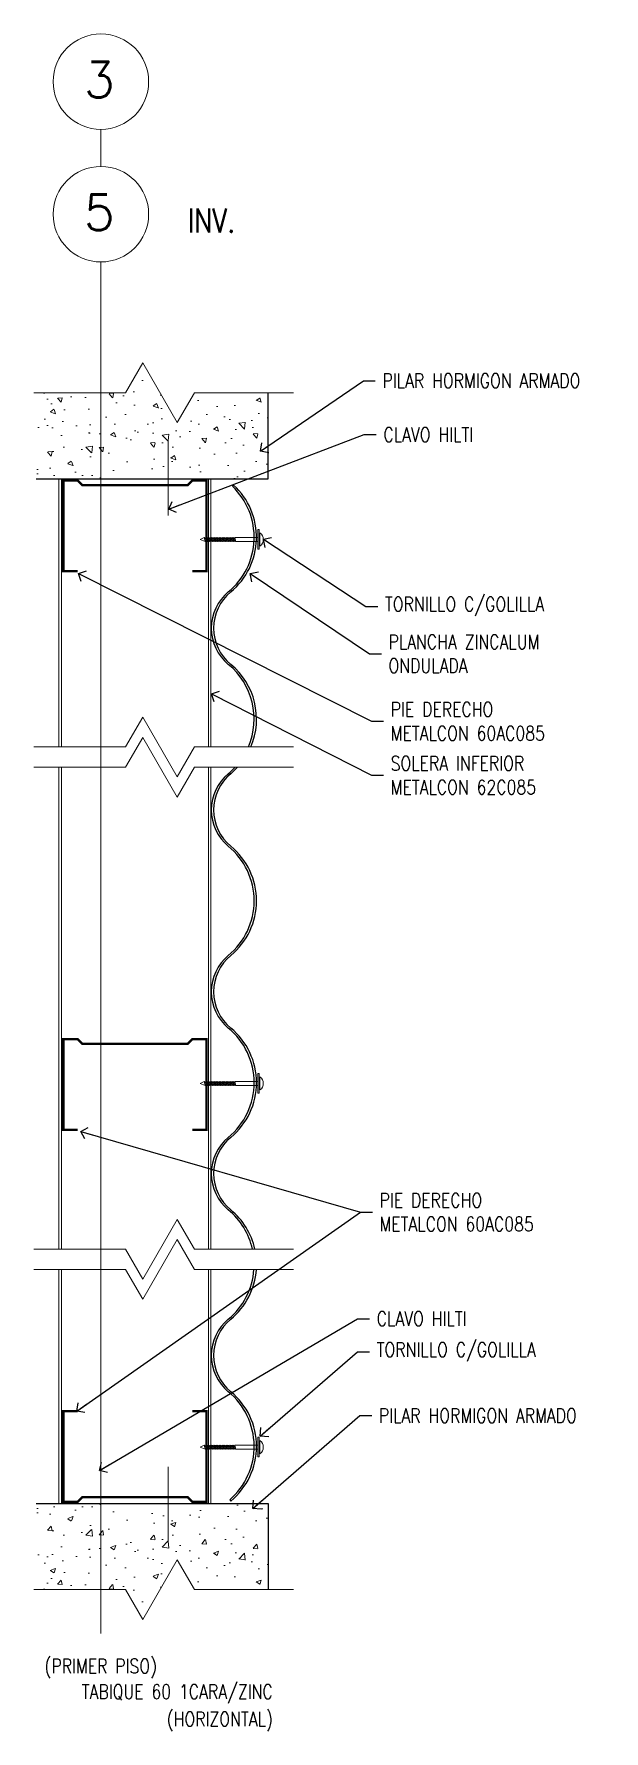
# Model space of a CAD drawing. Header units: metres. Extents: x -40 to 265, y 63 to 163.
# Drawn here: x -37.551 to -37.312, y 64.582 to 65.294 of the extents above; entities that cross this region are included whole.
import ezdxf

# ---------------------------------------------------------------- set-up
doc = ezdxf.new("R2010")
doc.units = ezdxf.units.M
doc.header["$LTSCALE"] = 5
doc.header["$MEASUREMENT"] = 0
doc.linetypes.add('CENTER', pattern=[2, 1.25, -0.25, 0.25, -0.25])
doc.layers.get('0').update_dxf_attribs({"color": 30})
for name, color, linetype, lineweight in [('A-ANNO-SYMB', 3, 'Continuous', 18), ('A-ANNO-TEXT', 3, 'Continuous', 18), ('A-DETL-MBND', 3, 'Continuous', 18), ('A-DETL-MCUT', 4, 'Continuous', 25), ('A-DETL-PATT', 8, 'Continuous', 18)]:
    doc.layers.add(name, color=color, linetype=linetype, lineweight=lineweight)
doc.styles.add('E-ROMANS', font='romans.shx', dxfattribs={"width": 0.8})
doc.dimstyles.new('E-0001_ARW_18', dxfattribs={"dimscale": 0.001, "dimtxt": 1.8, "dimasz": 1.8, "dimexe": 0.9, "dimexo": 0.6, "dimgap": 0.9, "dimtad": 0, "dimdec": 0, "dimlfac": 1000, "dimzin": 0, "dimdsep": 46, "dimtxsty": 'E-ROMANS', "dimblk": 'OPEN90', "dimcen": 0.9, "dimclrd": 256, "dimclre": 256, "dimclrt": 256, "dimadec": 0, "dimazin": 0, "dimtfac": 1, "dimtdec": 0, "dimtmove": 1, "dimatfit": 3, "dimldrblk": 'OPEN90', "dimfxl": 1, "dimtfill": 1, "dimtolj": 1, "dimtzin": 0, "dimarcsym": 0})

# ---------------------------------------------------------------- blocks, each defined once
blk = doc.blocks.new('_Open90')
at = {"color": 0, "linetype": 'ByBlock', "lineweight": -2}
for p, q in [((0, 0), (-1, 0)), ((-0.5, 0.5), (0, 0)), ((0, 0), (-0.5, -0.5))]:
    blk.add_line(p, q, dxfattribs=at)

msp = doc.modelspace()

# ---------------------------------------------------------------- hatches: boundary and pattern name
at = {"layer": 'A-DETL-PATT'}
h = msp.add_hatch(dxfattribs=at)
h.set_pattern_fill('AR-CONC', color=256, scale=0.003, style=0)
h.set_pattern_definition([(310, (1.083767, 130.840113), (0.0215178055, 0.001882564), [0.00225, -0.02475]), (5, (1.083767, 130.840113), (-0.00416254, -0.022565764), [0.0018, -0.0198]), (259.5486, (1.08556, 130.84027), (0.0173552815, -0.020683186), [0.001912206, -0.0210342634]), (313.8158, (1.083767, 130.834113), (0.032017231, 0.00496557), [0.003375, -0.037125]), (263.3644, (1.086435, 130.834527), (0.028039881, -0.029223536), [0.002868309, -0.03155139]), (8.8158, (1.083767, 130.834113), (0.028039858, -0.029223558), [0.0027, -0.0297]), (339, (1.086767, 130.835613), (0.0179072116, 0.0120785667), [0.00225, -0.02475]), (34, (1.086767, 130.835613), (0.00729946, -0.0217545014), [0.0018, -0.0198]), (288.5486, (1.08826, 130.83662), (0.025206679, -0.009675915), [0.001912206, -0.0210342634]), (322.5, (1.083767, 130.8401134), (0.00036479566, -0.0099868156), [0, -0.01956, 0, -0.0201, 0, -0.019875]), (352.5, (1.083767, 130.840113), (0.0078920861, -0.0118323514), [0, -0.01146, 0, -0.01911, 0, -0.007575]), (32.5, (1.077077, 130.8401134), (0.0160146731, 0.00067664615), [0, -0.0075, 0, -0.0234, 0, -0.03105]), (42.5, (1.074077, 130.840113), (0.017495585, -0.0030031495), [0, -0.00975, 0, -0.01554, 0, -0.02205])])
h.paths.add_polyline_path([(-37.452676, 65.143323), (-37.452676, 65.107263), (-37.464426, 65.107263, 0.0008222), (-37.464501, 65.107325), (-37.464552, 65.107263), (-37.549726, 65.107263), (-37.549726, 65.143323), (-37.512379, 65.143323), (-37.505162, 65.155823), (-37.490729, 65.130823), (-37.483512, 65.143323)])
h = msp.add_hatch(dxfattribs=at)
h.set_pattern_fill('AR-CONC', color=256, scale=0.003, style=0)
h.set_pattern_definition([(50, (1.083767, -1.055063), (0.0215178055, -0.001882564), [0.00225, -0.02475]), (355, (1.083767, -1.055063), (-0.00416254, 0.022565764), [0.0018, -0.0198]), (100.4514, (1.08556, -1.05522), (0.0173552815, 0.020683186), [0.001912206, -0.0210342634]), (46.1842, (1.083767, -1.049063), (0.032017231, -0.00496557), [0.003375, -0.037125]), (96.6356, (1.086435, -1.049477), (0.028039881, 0.029223536), [0.002868309, -0.03155139]), (351.1842, (1.083767, -1.049063), (0.028039858, 0.029223558), [0.0027, -0.0297]), (21, (1.086767, -1.050563), (0.0179072116, -0.0120785667), [0.00225, -0.02475]), (326, (1.086767, -1.050563), (0.00729946, 0.0217545014), [0.0018, -0.0198]), (71.4514, (1.08826, -1.05157), (0.025206679, 0.009675915), [0.001912206, -0.0210342634]), (37.5, (1.083767, -1.055063), (0.00036479566, 0.0099868156), [0, -0.01956, 0, -0.0201, 0, -0.019875]), (7.5, (1.083767, -1.055063), (0.0078920861, 0.0118323514), [0, -0.01146, 0, -0.01911, 0, -0.007575]), (327.5, (1.077077, -1.055063), (0.0160146731, -0.00067664615), [0, -0.0075, 0, -0.0234, 0, -0.03105]), (317.5, (1.074077, -1.055063), (0.017495585, 0.0030031495), [0, -0.00975, 0, -0.01554, 0, -0.02205])])
h.paths.add_polyline_path([(-37.452676, 64.641727), (-37.452676, 64.677787), (-37.464426, 64.677787, -0.0008222), (-37.464501, 64.677725), (-37.464552, 64.677787), (-37.549726, 64.677787), (-37.549726, 64.641727), (-37.512379, 64.641727), (-37.505162, 64.629227), (-37.490729, 64.654227), (-37.483512, 64.641727)])

# ---------------------------------------------------------------- linework, layer by layer
at = {"layer": 'A-ANNO-SYMB', "linetype": 'CENTER'}
for p, q in [((-37.522676, 65.253699), (-37.522676, 65.238151)), ((-37.522676, 65.198151), (-37.522676, 64.623328))]:
    msp.add_line(p, q, dxfattribs=at)
at = {"layer": 'A-ANNO-SYMB'}
for p, q in [((-37.512379, 64.994897), (-37.505162, 65.007397)), ((-37.505162, 65.007397), (-37.490729, 64.982397)), ((-37.550711, 64.994897), (-37.512379, 64.994897)), ((-37.512379, 64.986387), (-37.505162, 64.998887)), ((-37.505162, 64.998887), (-37.490729, 64.973887)), ((-37.490729, 64.982397), (-37.483512, 64.994897)), ((-37.483512, 64.994897), (-37.441989, 64.994897)), ((-37.550711, 64.986387), (-37.512379, 64.986387)), ((-37.490729, 64.973887), (-37.483512, 64.986387)), ((-37.483512, 64.986387), (-37.441989, 64.986387)), ((-37.505162, 64.771906), (-37.490729, 64.796906)), ((-37.490729, 64.796906), (-37.483512, 64.784406)), ((-37.505162, 64.763396), (-37.490729, 64.788396)), ((-37.490729, 64.788396), (-37.483512, 64.775896)), ((-37.550711, 64.784406), (-37.512379, 64.784406)), ((-37.512379, 64.784406), (-37.505162, 64.771906)), ((-37.483512, 64.784406), (-37.441989, 64.784406)), ((-37.550711, 64.775896), (-37.512379, 64.775896)), ((-37.512379, 64.775896), (-37.505162, 64.763396)), ((-37.483512, 64.775896), (-37.441989, 64.775896)), ((-37.505162, 64.629227), (-37.490729, 64.654227)), ((-37.490729, 64.654227), (-37.483512, 64.641727)), ((-37.550711, 64.641727), (-37.512379, 64.641727)), ((-37.512379, 64.641727), (-37.505162, 64.629227)), ((-37.483512, 64.641727), (-37.441989, 64.641727))]:
    msp.add_line(p, q, dxfattribs=at)
for centre in [(-37.522676, 65.273699), (-37.522676, 65.218151)]:
    msp.add_circle(centre, 0.02, dxfattribs=at)
at = {"layer": 'A-DETL-MBND'}
for p, q in [((-37.512379, 65.143323), (-37.505162, 65.155823)), ((-37.505162, 65.155823), (-37.490729, 65.130823)), ((-37.550711, 65.143323), (-37.512379, 65.143323)), ((-37.490729, 65.130823), (-37.483512, 65.143323)), ((-37.483512, 65.143323), (-37.441989, 65.143323)), ((-37.540249, 64.994897), (-37.540249, 65.107263)), ((-37.539249, 64.994897), (-37.539249, 65.107263)), ((-37.477676, 64.994897), (-37.477676, 65.107263)), ((-37.476676, 64.994897), (-37.476676, 65.107263)), ((-37.456891, 65.082655), (-37.466614, 65.082655)), ((-37.466229, 65.081007), (-37.456891, 65.081007)), ((-37.456891, 65.085951), (-37.456342, 65.085951)), ((-37.456342, 65.082655), (-37.456067, 65.082655)), ((-37.456342, 65.081007), (-37.456067, 65.081007)), ((-37.456891, 65.077711), (-37.456342, 65.077711)), ((-37.540249, 64.986387), (-37.540249, 64.784406)), ((-37.539249, 64.986387), (-37.539249, 64.784406)), ((-37.477676, 64.986387), (-37.477676, 64.784406)), ((-37.476676, 64.986387), (-37.476676, 64.784406)), ((-37.456891, 64.854692), (-37.466614, 64.854692)), ((-37.466229, 64.853044), (-37.456891, 64.853044)), ((-37.456891, 64.857988), (-37.456342, 64.857988)), ((-37.456342, 64.854692), (-37.456067, 64.854692)), ((-37.456342, 64.853044), (-37.456067, 64.853044)), ((-37.456891, 64.849748), (-37.456342, 64.849748)), ((-37.540249, 64.775896), (-37.540249, 64.677787)), ((-37.539249, 64.775896), (-37.539249, 64.677787)), ((-37.477676, 64.775896), (-37.477676, 64.677787)), ((-37.476676, 64.775896), (-37.476676, 64.677787)), ((-37.456891, 64.702272), (-37.466614, 64.702272)), ((-37.456891, 64.705568), (-37.456342, 64.705568)), ((-37.456342, 64.702272), (-37.456067, 64.702272)), ((-37.466229, 64.700624), (-37.456891, 64.700624)), ((-37.456891, 64.697328), (-37.456342, 64.697328)), ((-37.456342, 64.700624), (-37.456067, 64.700624))]:
    msp.add_line(p, q, dxfattribs=at)
at = {"layer": 'A-DETL-MBND', "linetype": 'CENTER'}
for p, q in [((-37.522715, 65.091924), (-37.522715, 65.123075)), ((-37.494574, 65.091924), (-37.494574, 65.123075)), ((-37.522715, 64.693126), (-37.522715, 64.661976)), ((-37.494574, 64.693126), (-37.494574, 64.661976))]:
    msp.add_line(p, q, dxfattribs=at)
at = {"layer": 'A-DETL-MBND'}
for points in [[(-37.479396, 65.082655), (-37.481067, 65.081825)], [(-37.47901, 65.081007), (-37.481067, 65.081825)], [(-37.478895, 65.082229), (-37.479396, 65.082655)], [(-37.47901, 65.081007), (-37.479396, 65.082655)], [(-37.47901, 65.081007), (-37.478706, 65.081422)], [(-37.478286, 65.082229), (-37.478787, 65.082655), (-37.478895, 65.082229)], [(-37.478706, 65.081422), (-37.478895, 65.082229)], [(-37.478402, 65.081007), (-37.478787, 65.082655)], [(-37.478402, 65.081007), (-37.478706, 65.081422)], [(-37.478402, 65.081007), (-37.478097, 65.081422)], [(-37.477677, 65.082229), (-37.478178, 65.082655), (-37.478286, 65.082229)], [(-37.478097, 65.081422), (-37.478286, 65.082229)], [(-37.477793, 65.081007), (-37.478178, 65.082655)], [(-37.477793, 65.081007), (-37.478097, 65.081422)], [(-37.477793, 65.081007), (-37.477489, 65.081422)], [(-37.477069, 65.082229), (-37.47757, 65.082655), (-37.477677, 65.082229)], [(-37.477489, 65.081422), (-37.477677, 65.082229)], [(-37.477184, 65.081007), (-37.47757, 65.082655)], [(-37.477184, 65.081007), (-37.477489, 65.081422)], [(-37.477184, 65.081007), (-37.47688, 65.081422)], [(-37.47646, 65.082229), (-37.476961, 65.082655), (-37.477069, 65.082229)], [(-37.47688, 65.081422), (-37.477069, 65.082229)], [(-37.476576, 65.081007), (-37.476961, 65.082655)], [(-37.476576, 65.081007), (-37.47688, 65.081422)], [(-37.476576, 65.081007), (-37.476272, 65.081422)], [(-37.475851, 65.082229), (-37.476352, 65.082655), (-37.47646, 65.082229)], [(-37.476272, 65.081422), (-37.47646, 65.082229)], [(-37.475967, 65.081007), (-37.476352, 65.082655)], [(-37.475967, 65.081007), (-37.476272, 65.081422)], [(-37.475967, 65.081007), (-37.475663, 65.081422)], [(-37.475243, 65.082229), (-37.475744, 65.082655), (-37.475851, 65.082229)], [(-37.475663, 65.081422), (-37.475851, 65.082229)], [(-37.475359, 65.081007), (-37.475744, 65.082655)], [(-37.475074, 65.081395), (-37.475359, 65.081007), (-37.475744, 65.082655)], [(-37.475359, 65.081007), (-37.475663, 65.081422)], [(-37.475359, 65.081007), (-37.475663, 65.081422)], [(-37.475359, 65.081007), (-37.475054, 65.081422)], [(-37.475074, 65.082603), (-37.475135, 65.082655), (-37.475243, 65.082229)], [(-37.474634, 65.082229), (-37.475135, 65.082655), (-37.475243, 65.082229)], [(-37.475054, 65.081422), (-37.475243, 65.082229)], [(-37.475074, 65.081506), (-37.475243, 65.082229)], [(-37.475135, 65.082655), (-37.475074, 65.082393)], [(-37.47475, 65.081007), (-37.475135, 65.082655)], [(-37.47475, 65.081007), (-37.475054, 65.081422)], [(-37.47475, 65.081007), (-37.474446, 65.081422)], [(-37.474025, 65.082229), (-37.474526, 65.082655), (-37.474634, 65.082229)], [(-37.474446, 65.081422), (-37.474634, 65.082229)], [(-37.474141, 65.081007), (-37.474526, 65.082655)], [(-37.474141, 65.081007), (-37.474446, 65.081422)], [(-37.474141, 65.081007), (-37.473837, 65.081422)], [(-37.473417, 65.082229), (-37.473918, 65.082655), (-37.474025, 65.082229)], [(-37.473837, 65.081422), (-37.474025, 65.082229)], [(-37.473309, 65.082655), (-37.472924, 65.081007), (-37.473228, 65.081422), (-37.473533, 65.081007), (-37.473918, 65.082655)], [(-37.473533, 65.081007), (-37.473837, 65.081422)], [(-37.472808, 65.082229), (-37.473309, 65.082655), (-37.473417, 65.082229)], [(-37.473228, 65.081422), (-37.473417, 65.082229)], [(-37.472924, 65.081007), (-37.47262, 65.081422)], [(-37.472199, 65.082229), (-37.4727, 65.082655), (-37.472808, 65.082229)], [(-37.47262, 65.081422), (-37.472808, 65.082229)], [(-37.472315, 65.081007), (-37.4727, 65.082655)], [(-37.472315, 65.081007), (-37.47262, 65.081422)], [(-37.472315, 65.081007), (-37.472011, 65.081422)], [(-37.471591, 65.082229), (-37.472092, 65.082655), (-37.472199, 65.082229)], [(-37.472011, 65.081422), (-37.472199, 65.082229)], [(-37.471707, 65.081007), (-37.472092, 65.082655)], [(-37.471707, 65.081007), (-37.472011, 65.081422)], [(-37.471707, 65.081007), (-37.471402, 65.081422)], [(-37.470982, 65.082229), (-37.471483, 65.082655), (-37.471591, 65.082229)], [(-37.471402, 65.081422), (-37.471591, 65.082229)], [(-37.471098, 65.081007), (-37.471483, 65.082655)], [(-37.471098, 65.081007), (-37.471402, 65.081422)], [(-37.471098, 65.081007), (-37.470794, 65.081422)], [(-37.470373, 65.082229), (-37.470874, 65.082655), (-37.470982, 65.082229)], [(-37.470794, 65.081422), (-37.470982, 65.082229)], [(-37.470489, 65.081007), (-37.470874, 65.082655)], [(-37.470489, 65.081007), (-37.470794, 65.081422)], [(-37.470489, 65.081007), (-37.470185, 65.081422)], [(-37.469765, 65.082229), (-37.470266, 65.082655), (-37.470373, 65.082229)], [(-37.470185, 65.081422), (-37.470373, 65.082229)], [(-37.469881, 65.081007), (-37.470266, 65.082655)], [(-37.469881, 65.081007), (-37.470185, 65.081422)], [(-37.469881, 65.081007), (-37.469576, 65.081422)], [(-37.469156, 65.082229), (-37.469657, 65.082655), (-37.469765, 65.082229)], [(-37.469576, 65.081422), (-37.469765, 65.082229)], [(-37.469272, 65.081007), (-37.469657, 65.082655)], [(-37.469272, 65.081007), (-37.469576, 65.081422)], [(-37.469272, 65.081007), (-37.468968, 65.081422)], [(-37.468547, 65.082229), (-37.469048, 65.082655), (-37.469156, 65.082229)], [(-37.468968, 65.081422), (-37.469156, 65.082229)], [(-37.468663, 65.081007), (-37.469048, 65.082655)], [(-37.468663, 65.081007), (-37.468968, 65.081422)], [(-37.468663, 65.081007), (-37.468359, 65.081422)], [(-37.467939, 65.082229), (-37.46844, 65.082655), (-37.468547, 65.082229)], [(-37.468359, 65.081422), (-37.468547, 65.082229)], [(-37.468055, 65.081007), (-37.46844, 65.082655)], [(-37.468055, 65.081007), (-37.468359, 65.081422)], [(-37.468055, 65.081007), (-37.46775, 65.081422)], [(-37.46733, 65.082229), (-37.467831, 65.082655), (-37.467939, 65.082229)], [(-37.46775, 65.081422), (-37.467939, 65.082229)], [(-37.467446, 65.081007), (-37.467831, 65.082655)], [(-37.467446, 65.081007), (-37.46775, 65.081422)], [(-37.467446, 65.081007), (-37.467142, 65.081422)], [(-37.466721, 65.082229), (-37.467222, 65.082655), (-37.46733, 65.082229)], [(-37.467142, 65.081422), (-37.46733, 65.082229)], [(-37.466614, 65.082655), (-37.466721, 65.082229), (-37.466533, 65.081422), (-37.466837, 65.081007), (-37.467222, 65.082655)], [(-37.466837, 65.081007), (-37.467142, 65.081422)], [(-37.466229, 65.081007), (-37.466614, 65.082655)], [(-37.466229, 65.081007), (-37.466533, 65.081422)], [(-37.456891, 65.085951), (-37.456891, 65.077711)], [(-37.456342, 65.085951), (-37.456342, 65.077711)], [(-37.456067, 65.084578), (-37.456067, 65.079085)], [(-37.479396, 64.854692), (-37.481067, 64.853862)], [(-37.47901, 64.853044), (-37.481067, 64.853862)], [(-37.478895, 64.854265), (-37.479396, 64.854692)], [(-37.47901, 64.853044), (-37.479396, 64.854692)], [(-37.47901, 64.853044), (-37.478706, 64.853459)], [(-37.478286, 64.854265), (-37.478787, 64.854692), (-37.478895, 64.854265)], [(-37.478706, 64.853459), (-37.478895, 64.854265)], [(-37.478402, 64.853044), (-37.478787, 64.854692)], [(-37.478402, 64.853044), (-37.478706, 64.853459)], [(-37.478402, 64.853044), (-37.478097, 64.853459)], [(-37.477677, 64.854265), (-37.478178, 64.854692), (-37.478286, 64.854265)], [(-37.478097, 64.853459), (-37.478286, 64.854265)], [(-37.477793, 64.853044), (-37.478178, 64.854692)], [(-37.477793, 64.853044), (-37.478097, 64.853459)], [(-37.477793, 64.853044), (-37.477489, 64.853459)], [(-37.477069, 64.854265), (-37.47757, 64.854692), (-37.477677, 64.854265)], [(-37.477489, 64.853459), (-37.477677, 64.854265)], [(-37.477184, 64.853044), (-37.47757, 64.854692)], [(-37.477184, 64.853044), (-37.477489, 64.853459)], [(-37.477184, 64.853044), (-37.47688, 64.853459)], [(-37.47646, 64.854265), (-37.476961, 64.854692), (-37.477069, 64.854265)], [(-37.47688, 64.853459), (-37.477069, 64.854265)], [(-37.476576, 64.853044), (-37.476961, 64.854692)], [(-37.476576, 64.853044), (-37.47688, 64.853459)], [(-37.476576, 64.853044), (-37.476272, 64.853459)], [(-37.475851, 64.854265), (-37.476352, 64.854692), (-37.47646, 64.854265)], [(-37.476272, 64.853459), (-37.47646, 64.854265)], [(-37.475967, 64.853044), (-37.476352, 64.854692)], [(-37.475967, 64.853044), (-37.476272, 64.853459)], [(-37.475967, 64.853044), (-37.475663, 64.853459)], [(-37.475243, 64.854265), (-37.475744, 64.854692), (-37.475851, 64.854265)], [(-37.475663, 64.853459), (-37.475851, 64.854265)], [(-37.475359, 64.853044), (-37.475744, 64.854692)], [(-37.475074, 64.853432), (-37.475359, 64.853044), (-37.475744, 64.854692)], [(-37.475359, 64.853044), (-37.475663, 64.853459)], [(-37.475359, 64.853044), (-37.475663, 64.853459)], [(-37.475359, 64.853044), (-37.475054, 64.853459)], [(-37.475074, 64.85464), (-37.475135, 64.854692), (-37.475243, 64.854265)], [(-37.474634, 64.854265), (-37.475135, 64.854692), (-37.475243, 64.854265)], [(-37.475054, 64.853459), (-37.475243, 64.854265)], [(-37.475074, 64.853543), (-37.475243, 64.854265)], [(-37.475135, 64.854692), (-37.475074, 64.85443)], [(-37.47475, 64.853044), (-37.475135, 64.854692)], [(-37.47475, 64.853044), (-37.475054, 64.853459)], [(-37.47475, 64.853044), (-37.474446, 64.853459)], [(-37.474025, 64.854265), (-37.474526, 64.854692), (-37.474634, 64.854265)], [(-37.474446, 64.853459), (-37.474634, 64.854265)], [(-37.474141, 64.853044), (-37.474526, 64.854692)], [(-37.474141, 64.853044), (-37.474446, 64.853459)], [(-37.474141, 64.853044), (-37.473837, 64.853459)], [(-37.473417, 64.854265), (-37.473918, 64.854692), (-37.474025, 64.854265)], [(-37.473837, 64.853459), (-37.474025, 64.854265)], [(-37.473309, 64.854692), (-37.472924, 64.853044), (-37.473228, 64.853459), (-37.473533, 64.853044), (-37.473918, 64.854692)], [(-37.473533, 64.853044), (-37.473837, 64.853459)], [(-37.472808, 64.854265), (-37.473309, 64.854692), (-37.473417, 64.854265)], [(-37.473228, 64.853459), (-37.473417, 64.854265)], [(-37.472924, 64.853044), (-37.47262, 64.853459)], [(-37.472199, 64.854265), (-37.4727, 64.854692), (-37.472808, 64.854265)], [(-37.47262, 64.853459), (-37.472808, 64.854265)], [(-37.472315, 64.853044), (-37.4727, 64.854692)], [(-37.472315, 64.853044), (-37.47262, 64.853459)], [(-37.472315, 64.853044), (-37.472011, 64.853459)], [(-37.471591, 64.854265), (-37.472092, 64.854692), (-37.472199, 64.854265)], [(-37.472011, 64.853459), (-37.472199, 64.854265)], [(-37.471707, 64.853044), (-37.472092, 64.854692)], [(-37.471707, 64.853044), (-37.472011, 64.853459)], [(-37.471707, 64.853044), (-37.471402, 64.853459)], [(-37.470982, 64.854265), (-37.471483, 64.854692), (-37.471591, 64.854265)], [(-37.471402, 64.853459), (-37.471591, 64.854265)], [(-37.471098, 64.853044), (-37.471483, 64.854692)], [(-37.471098, 64.853044), (-37.471402, 64.853459)], [(-37.471098, 64.853044), (-37.470794, 64.853459)], [(-37.470373, 64.854265), (-37.470874, 64.854692), (-37.470982, 64.854265)], [(-37.470794, 64.853459), (-37.470982, 64.854265)], [(-37.470489, 64.853044), (-37.470874, 64.854692)], [(-37.470489, 64.853044), (-37.470794, 64.853459)], [(-37.470489, 64.853044), (-37.470185, 64.853459)], [(-37.469765, 64.854265), (-37.470266, 64.854692), (-37.470373, 64.854265)], [(-37.470185, 64.853459), (-37.470373, 64.854265)], [(-37.469881, 64.853044), (-37.470266, 64.854692)], [(-37.469881, 64.853044), (-37.470185, 64.853459)], [(-37.469881, 64.853044), (-37.469576, 64.853459)], [(-37.469156, 64.854265), (-37.469657, 64.854692), (-37.469765, 64.854265)], [(-37.469576, 64.853459), (-37.469765, 64.854265)], [(-37.469272, 64.853044), (-37.469657, 64.854692)], [(-37.469272, 64.853044), (-37.469576, 64.853459)], [(-37.469272, 64.853044), (-37.468968, 64.853459)], [(-37.468547, 64.854265), (-37.469048, 64.854692), (-37.469156, 64.854265)], [(-37.468968, 64.853459), (-37.469156, 64.854265)], [(-37.468663, 64.853044), (-37.469048, 64.854692)], [(-37.468663, 64.853044), (-37.468968, 64.853459)], [(-37.468663, 64.853044), (-37.468359, 64.853459)], [(-37.467939, 64.854265), (-37.46844, 64.854692), (-37.468547, 64.854265)], [(-37.468359, 64.853459), (-37.468547, 64.854265)], [(-37.468055, 64.853044), (-37.46844, 64.854692)], [(-37.468055, 64.853044), (-37.468359, 64.853459)], [(-37.468055, 64.853044), (-37.46775, 64.853459)], [(-37.46733, 64.854265), (-37.467831, 64.854692), (-37.467939, 64.854265)], [(-37.46775, 64.853459), (-37.467939, 64.854265)], [(-37.467446, 64.853044), (-37.467831, 64.854692)], [(-37.467446, 64.853044), (-37.46775, 64.853459)], [(-37.467446, 64.853044), (-37.467142, 64.853459)], [(-37.466721, 64.854265), (-37.467222, 64.854692), (-37.46733, 64.854265)], [(-37.467142, 64.853459), (-37.46733, 64.854265)], [(-37.466614, 64.854692), (-37.466721, 64.854265), (-37.466533, 64.853459), (-37.466837, 64.853044), (-37.467222, 64.854692)], [(-37.466837, 64.853044), (-37.467142, 64.853459)], [(-37.466229, 64.853044), (-37.466614, 64.854692)], [(-37.466229, 64.853044), (-37.466533, 64.853459)], [(-37.456891, 64.857988), (-37.456891, 64.849748)], [(-37.456342, 64.857988), (-37.456342, 64.849748)], [(-37.456067, 64.856614), (-37.456067, 64.851121)], [(-37.479396, 64.702272), (-37.481067, 64.701442)], [(-37.478895, 64.701846), (-37.479396, 64.702272)], [(-37.47901, 64.700624), (-37.479396, 64.702272)], [(-37.478286, 64.701846), (-37.478787, 64.702272), (-37.478895, 64.701846)], [(-37.478402, 64.700624), (-37.478787, 64.702272)], [(-37.477677, 64.701846), (-37.478178, 64.702272), (-37.478286, 64.701846)], [(-37.477793, 64.700624), (-37.478178, 64.702272)], [(-37.477069, 64.701846), (-37.47757, 64.702272), (-37.477677, 64.701846)], [(-37.477184, 64.700624), (-37.47757, 64.702272)], [(-37.47646, 64.701846), (-37.476961, 64.702272), (-37.477069, 64.701846)], [(-37.476576, 64.700624), (-37.476961, 64.702272)], [(-37.475851, 64.701846), (-37.476352, 64.702272), (-37.47646, 64.701846)], [(-37.475967, 64.700624), (-37.476352, 64.702272)], [(-37.475243, 64.701846), (-37.475744, 64.702272), (-37.475851, 64.701846)], [(-37.475359, 64.700624), (-37.475744, 64.702272)], [(-37.475074, 64.701012), (-37.475359, 64.700624), (-37.475744, 64.702272)], [(-37.475074, 64.70222), (-37.475135, 64.702272), (-37.475243, 64.701846)], [(-37.474634, 64.701846), (-37.475135, 64.702272), (-37.475243, 64.701846)], [(-37.475135, 64.702272), (-37.475074, 64.70201)], [(-37.47475, 64.700624), (-37.475135, 64.702272)], [(-37.474025, 64.701846), (-37.474526, 64.702272), (-37.474634, 64.701846)], [(-37.474141, 64.700624), (-37.474526, 64.702272)], [(-37.473417, 64.701846), (-37.473918, 64.702272), (-37.474025, 64.701846)], [(-37.473309, 64.702272), (-37.472924, 64.700624), (-37.473228, 64.701039), (-37.473533, 64.700624), (-37.473918, 64.702272)], [(-37.472808, 64.701846), (-37.473309, 64.702272), (-37.473417, 64.701846)], [(-37.472199, 64.701846), (-37.4727, 64.702272), (-37.472808, 64.701846)], [(-37.472315, 64.700624), (-37.4727, 64.702272)], [(-37.471591, 64.701846), (-37.472092, 64.702272), (-37.472199, 64.701846)], [(-37.471707, 64.700624), (-37.472092, 64.702272)], [(-37.470982, 64.701846), (-37.471483, 64.702272), (-37.471591, 64.701846)], [(-37.471098, 64.700624), (-37.471483, 64.702272)], [(-37.470373, 64.701846), (-37.470874, 64.702272), (-37.470982, 64.701846)], [(-37.470489, 64.700624), (-37.470874, 64.702272)], [(-37.469765, 64.701846), (-37.470266, 64.702272), (-37.470373, 64.701846)], [(-37.469881, 64.700624), (-37.470266, 64.702272)], [(-37.469156, 64.701846), (-37.469657, 64.702272), (-37.469765, 64.701846)], [(-37.469272, 64.700624), (-37.469657, 64.702272)], [(-37.468547, 64.701846), (-37.469048, 64.702272), (-37.469156, 64.701846)], [(-37.468663, 64.700624), (-37.469048, 64.702272)], [(-37.467939, 64.701846), (-37.46844, 64.702272), (-37.468547, 64.701846)], [(-37.468055, 64.700624), (-37.46844, 64.702272)], [(-37.46733, 64.701846), (-37.467831, 64.702272), (-37.467939, 64.701846)], [(-37.467446, 64.700624), (-37.467831, 64.702272)], [(-37.466721, 64.701846), (-37.467222, 64.702272), (-37.46733, 64.701846)], [(-37.466614, 64.702272), (-37.466721, 64.701846), (-37.466533, 64.701039), (-37.466837, 64.700624), (-37.467222, 64.702272)], [(-37.466229, 64.700624), (-37.466614, 64.702272)], [(-37.456891, 64.705568), (-37.456891, 64.697328)], [(-37.456342, 64.705568), (-37.456342, 64.697328)], [(-37.456067, 64.704195), (-37.456067, 64.698701)], [(-37.47901, 64.700624), (-37.481067, 64.701442)], [(-37.47901, 64.700624), (-37.478706, 64.701039)], [(-37.478706, 64.701039), (-37.478895, 64.701846)], [(-37.478402, 64.700624), (-37.478706, 64.701039)], [(-37.478402, 64.700624), (-37.478097, 64.701039)], [(-37.478097, 64.701039), (-37.478286, 64.701846)], [(-37.477793, 64.700624), (-37.478097, 64.701039)], [(-37.477793, 64.700624), (-37.477489, 64.701039)], [(-37.477489, 64.701039), (-37.477677, 64.701846)], [(-37.477184, 64.700624), (-37.477489, 64.701039)], [(-37.477184, 64.700624), (-37.47688, 64.701039)], [(-37.47688, 64.701039), (-37.477069, 64.701846)], [(-37.476576, 64.700624), (-37.47688, 64.701039)], [(-37.476576, 64.700624), (-37.476272, 64.701039)], [(-37.476272, 64.701039), (-37.47646, 64.701846)], [(-37.475967, 64.700624), (-37.476272, 64.701039)], [(-37.475967, 64.700624), (-37.475663, 64.701039)], [(-37.475663, 64.701039), (-37.475851, 64.701846)], [(-37.475359, 64.700624), (-37.475663, 64.701039)], [(-37.475359, 64.700624), (-37.475663, 64.701039)], [(-37.475359, 64.700624), (-37.475054, 64.701039)], [(-37.475054, 64.701039), (-37.475243, 64.701846)], [(-37.475074, 64.701123), (-37.475243, 64.701846)], [(-37.47475, 64.700624), (-37.475054, 64.701039)], [(-37.47475, 64.700624), (-37.474446, 64.701039)], [(-37.474446, 64.701039), (-37.474634, 64.701846)], [(-37.474141, 64.700624), (-37.474446, 64.701039)], [(-37.474141, 64.700624), (-37.473837, 64.701039)], [(-37.473837, 64.701039), (-37.474025, 64.701846)], [(-37.473533, 64.700624), (-37.473837, 64.701039)], [(-37.473228, 64.701039), (-37.473417, 64.701846)], [(-37.472924, 64.700624), (-37.47262, 64.701039)], [(-37.47262, 64.701039), (-37.472808, 64.701846)], [(-37.472315, 64.700624), (-37.47262, 64.701039)], [(-37.472315, 64.700624), (-37.472011, 64.701039)], [(-37.472011, 64.701039), (-37.472199, 64.701846)], [(-37.471707, 64.700624), (-37.472011, 64.701039)], [(-37.471707, 64.700624), (-37.471402, 64.701039)], [(-37.471402, 64.701039), (-37.471591, 64.701846)], [(-37.471098, 64.700624), (-37.471402, 64.701039)], [(-37.471098, 64.700624), (-37.470794, 64.701039)], [(-37.470794, 64.701039), (-37.470982, 64.701846)], [(-37.470489, 64.700624), (-37.470794, 64.701039)], [(-37.470489, 64.700624), (-37.470185, 64.701039)], [(-37.470185, 64.701039), (-37.470373, 64.701846)], [(-37.469881, 64.700624), (-37.470185, 64.701039)], [(-37.469881, 64.700624), (-37.469576, 64.701039)], [(-37.469576, 64.701039), (-37.469765, 64.701846)], [(-37.469272, 64.700624), (-37.469576, 64.701039)], [(-37.469272, 64.700624), (-37.468968, 64.701039)], [(-37.468968, 64.701039), (-37.469156, 64.701846)], [(-37.468663, 64.700624), (-37.468968, 64.701039)], [(-37.468663, 64.700624), (-37.468359, 64.701039)], [(-37.468359, 64.701039), (-37.468547, 64.701846)], [(-37.468055, 64.700624), (-37.468359, 64.701039)], [(-37.468055, 64.700624), (-37.46775, 64.701039)], [(-37.46775, 64.701039), (-37.467939, 64.701846)], [(-37.467446, 64.700624), (-37.46775, 64.701039)], [(-37.467446, 64.700624), (-37.467142, 64.701039)], [(-37.467142, 64.701039), (-37.46733, 64.701846)], [(-37.466837, 64.700624), (-37.467142, 64.701039)], [(-37.466229, 64.700624), (-37.466533, 64.701039)]]:
    msp.add_lwpolyline(points, dxfattribs=at)
for centre in [(-37.458127, 65.081831), (-37.458127, 64.853868), (-37.458127, 64.701448)]:
    msp.add_arc(centre, 0.003433, 306.869898, 53.130102, dxfattribs=at)
at = {"layer": 'A-DETL-MCUT'}
for p, q in [((-37.452676, 65.107263), (-37.452676, 65.143173)), ((-37.549726, 65.107263), (-37.452676, 65.107263)), ((-37.467094, 65.104628), (-37.46757, 65.104135)), ((-37.549726, 64.677787), (-37.452676, 64.677787)), ((-37.468722, 64.67936), (-37.468313, 64.678862)), ((-37.452676, 64.677787), (-37.452676, 64.641877))]:
    msp.add_line(p, q, dxfattribs=at)
at = {"layer": 'A-DETL-MCUT', "const_width": 0.001}
for points in [[(-37.484403, 65.068536), (-37.478403, 65.068536), (-37.478403, 65.106536), (-37.484403, 65.106536), (-37.486348, 65.10456), (-37.519403, 65.10456), (-37.530459, 65.10456), (-37.532403, 65.106536), (-37.538403, 65.106536), (-37.538403, 65.068536), (-37.532403, 65.068536)], [(-37.484403, 64.834446), (-37.478403, 64.834446), (-37.478403, 64.872446), (-37.484403, 64.872446), (-37.486348, 64.87047), (-37.519403, 64.87047), (-37.530459, 64.87047), (-37.532403, 64.872446), (-37.538403, 64.872446), (-37.538403, 64.834446), (-37.532403, 64.834446)], [(-37.484403, 64.716514), (-37.478403, 64.716514), (-37.478403, 64.678514), (-37.484403, 64.678514), (-37.486348, 64.68049), (-37.519403, 64.68049), (-37.530459, 64.68049), (-37.532403, 64.678514), (-37.538403, 64.678514), (-37.538403, 64.716514), (-37.532403, 64.716514)]]:
    msp.add_lwpolyline(points, dxfattribs=at)
at = {"layer": 'A-DETL-MCUT'}
for centre, radius, start, end in [((-37.488149, 65.082774), 0.029661, 309.424063, 46.067328), ((-37.487149, 65.082774), 0.029661, 309.424063, 47.458568), ((-37.456827, 65.044674), 0.019661, 129.424063, 230.575937), ((-37.455827, 65.044674), 0.019661, 129.424063, 230.575937), ((-37.488149, 65.006574), 0.029661, 336.815346, 50.575937), ((-37.487149, 65.006574), 0.029661, 336.815346, 50.575937), ((-37.456827, 64.968474), 0.019661, 129.424063, 230.575937), ((-37.455827, 64.968474), 0.019661, 129.424063, 230.575937), ((-37.488149, 65.006574), 0.029661, 309.424063, 317.110058), ((-37.487149, 65.006574), 0.029661, 309.424063, 317.110058), ((-37.488149, 64.930374), 0.029661, 309.424063, 50.575937), ((-37.487149, 64.930374), 0.029661, 309.424063, 50.575937), ((-37.456827, 64.892274), 0.019661, 129.424063, 230.575937), ((-37.455827, 64.892274), 0.019661, 129.424063, 230.575937), ((-37.488149, 64.854174), 0.029661, 309.424063, 50.575937), ((-37.487149, 64.854174), 0.029661, 309.424063, 50.575937), ((-37.456827, 64.816074), 0.019661, 129.424063, 230.575937), ((-37.455827, 64.816074), 0.019661, 129.424063, 230.575937), ((-37.488149, 64.777974), 0.029661, 12.523843, 50.575937), ((-37.487149, 64.777974), 0.029661, 12.523843, 50.575937), ((-37.488149, 64.777974), 0.029661, 309.424063, 355.983102), ((-37.487149, 64.777974), 0.029661, 309.424063, 355.983102), ((-37.456827, 64.739874), 0.019661, 129.424063, 230.575937), ((-37.455827, 64.739874), 0.019661, 129.424063, 230.575937), ((-37.488149, 64.701774), 0.029661, 310.916384, 50.575937), ((-37.487149, 64.701774), 0.029661, 309.424063, 50.575937)]:
    msp.add_arc(centre, radius, start, end, dxfattribs=at)

# ---------------------------------------------------------------- texts
at = {"layer": 'A-ANNO-TEXT', "style": 'E-ROMANS'}
for s, p in [('3', (-37.529795, 65.26702)), ('5', (-37.529795, 65.211473))]:
    msp.add_text(s, height=0.015, dxfattribs=at).set_placement(p)
for s, insert, char_height, attachment_point in [('INV.', (-37.46639, 65.215537), 0.01, 6), ('PILAR HORMIGON ARMADO', (-37.404763, 65.148334), 0.006, 4), ('CLAVO HILTI', (-37.404371, 65.125763), 0.006, 4), ('TORNILLO C/GOLILLA', (-37.40372, 65.053727), 0.006, 4), ('PLANCHA ZINCALUM\\PONDULADA', (-37.402224, 65.033929), 0.006, 4), ('PIE DERECHO\\PMETALCON 60AC085', (-37.401325, 65.005624), 0.006, 4), ('SOLERA INFERIOR\\PMETALCON 62C085', (-37.401325, 64.983024), 0.006, 4), ('PIE DERECHO\\PMETALCON 60AC085', (-37.406, 64.799922), 0.006, 4), ('CLAVO HILTI', (-37.407181, 64.755248), 0.006, 4), ('TORNILLO C/GOLILLA', (-37.407198, 64.741342), 0.006, 4), ('PILAR HORMIGON ARMADO', (-37.406274, 64.71468), 0.006, 4), ('(PRIMER PISO)', (-37.499184, 64.608661), 0.006, 6), ('TABIQUE 60 1CARA/ZINC', (-37.450691, 64.597978), 0.006, 6), ('(HORIZONTAL)', (-37.450691, 64.586453), 0.006, 6)]:
    msp.add_mtext(s, dxfattribs=dict(at, insert=insert, char_height=char_height, attachment_point=attachment_point))

# ---------------------------------------------------------------- leaders
at = {"layer": 'A-ANNO-SYMB', "annotation_type": 0, "has_hookline": 1, "hookline_direction": 0}
for points, text_width in [([(-37.455885, 65.118864), (-37.412763, 65.148334), (-37.407763, 65.148334)], 0.0928), ([(-37.494229, 65.094547), (-37.412371, 65.125763), (-37.407371, 65.125763)], 0.041371), ([(-37.454636, 65.081973), (-37.41172, 65.053727), (-37.40672, 65.053727)], 0.074743), ([(-37.532058, 65.067614), (-37.409325, 65.005624), (-37.404325, 65.005624)], 0.071314), ([(-37.46012, 65.067614), (-37.410224, 65.033929), (-37.405224, 65.033929)], 0.069486), ([(-37.476307, 65.017159), (-37.409325, 64.983024), (-37.404325, 64.983024)], 0.0672), ([(-37.531087, 64.833702), (-37.414, 64.799922), (-37.409, 64.799922)], 0.071314), ([(-37.52332, 64.69165), (-37.415181, 64.755248), (-37.410181, 64.755248)], 0.041371), ([(-37.455925, 64.706083), (-37.415198, 64.741342), (-37.410198, 64.741342)], 0.074743), ([(-37.45902, 64.675729), (-37.414274, 64.71468), (-37.409274, 64.71468)], 0.0928)]:
    msp.add_leader(points, dimstyle='E-0001_ARW_18', override={"dimscale": 1, "dimtxt": 0.06, "dimasz": 0.005, "dimexe": 0.0015, "dimexo": 0.0005, "dimgap": 0.003, "dimtad": 0, "dimtxsty": 'E-ROMANS', "dimcen": 0.5, "dimclrd": 1, "dimclre": 1, "dimclrt": 2, "dimtfac": 0.5, "dimtofl": 0}, dxfattribs=dict(at, text_width=text_width))
at = {"layer": 'A-ANNO-SYMB'}
msp.add_leader([(-37.532824, 64.716525), (-37.414, 64.799922)], dimstyle='E-0001_ARW_18', override={"dimscale": 1, "dimtxt": 0.06, "dimasz": 0.005, "dimexe": 0.0015, "dimexo": 0.0005, "dimgap": 0.003, "dimtad": 0, "dimtxsty": 'E-ROMANS', "dimcen": 0.5, "dimclrd": 1, "dimclre": 1, "dimclrt": 2, "dimtfac": 0.5, "dimtofl": 0}, dxfattribs=at)

doc.saveas('drawing.dxf')
